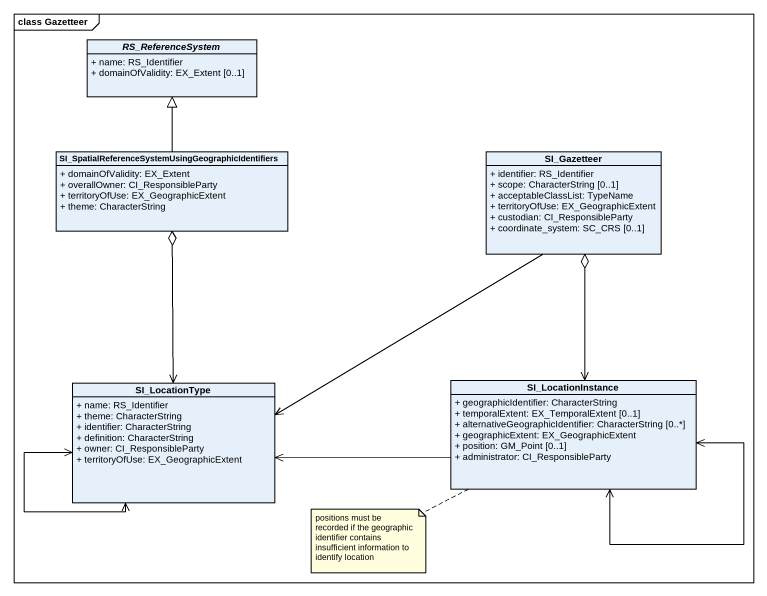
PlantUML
@startuml
mainframe class Gazetteer
hide circle
hide empty members
skinparam classAttributeIconSize 0
abstract class RS_ReferenceSystem {
  + name: RS_Identifier
  + domainOfValidity: EX_Extent [0..1]
}
class "SI_SpatialReferenceSystemUsingGeographicIdentifiers" as SI_SpatialReferenceSystemUsi {
  + domainOfValidity: EX_Extent
  + overallOwner: CI_ResponsibleParty
  + territoryOfUse: EX_GeographicExtent
  + theme: CharacterString
}
class SI_Gazetteer {
  + identifier: RS_Identifier
  + scope: CharacterString [0..1]
  + acceptableClassList: TypeName
  + territoryOfUse: EX_GeographicExtent
  + custodian: CI_ResponsibleParty
  + coordinate_system: SC_CRS [0..1]
}
class SI_LocationInstance {
  + geographicIdentifier: CharacterString
  + temporalExtent: EX_TemporalExtent [0..1]
  + alternativeGeographicIdentifier: CharacterString [0..*]
  + geographicExtent: EX_GeographicExtent
  + position: GM_Point [0..1]
  + administrator: CI_ResponsibleParty
}
class SI_LocationType {
  + name: RS_Identifier
  + theme: CharacterString
  + identifier: CharacterString
  + definition: CharacterString
  + owner: CI_ResponsibleParty
  + territoryOfUse: EX_GeographicExtent
}
SI_SpatialReferenceSystemUsi -up-|> RS_ReferenceSystem
SI_Gazetteer --> SI_LocationType
SI_LocationInstance <-up-o SI_Gazetteer
SI_LocationInstance <--> SI_LocationInstance
SI_LocationInstance -left-> SI_LocationType
SI_LocationType <-up-o SI_SpatialReferenceSystemUsi
SI_LocationType <--> SI_LocationType
note left of SI_LocationInstance : positions must be recorded if the geographic identifier contains insufficient information to identify location
@enduml
